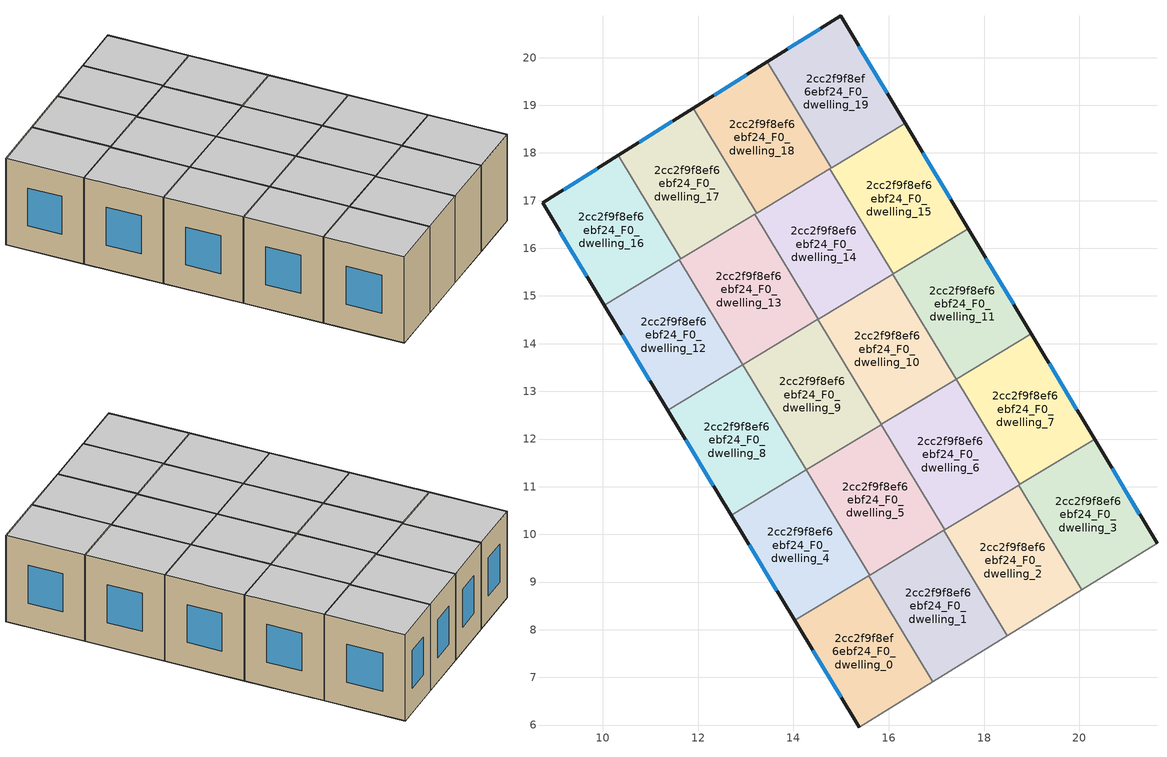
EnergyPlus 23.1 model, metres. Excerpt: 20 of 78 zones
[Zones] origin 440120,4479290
2cc2f9f8ef6ebf24_F0_dwelling_0
 floor ground (EU_floor_Construction): 16.93,6.91 15.58,9.13 14.03,8.2 15.38,5.96 z0
 wall outside (EU_wall_Construction): 15.38,5.96 14.03,8.2 z0:3
 wall to 2cc2f9f8ef6ebf24_F0_dwelling_1 (EU_wall_Construction): 15.58,9.13 16.93,6.91 z0:3
 wall adiabatic (EU_wall_Construction): 16.93,6.91 15.38,5.96 z0:3
 wall to 2cc2f9f8ef6ebf24_F0_dwelling_4 (EU_wall_Construction): 14.03,8.2 15.58,9.13 z0:3
 window (EU_Window_Construction): 15,6.58 14.41,7.57 z0.84:2.16
 ceiling to 2cc2f9f8ef6ebf24_F1_dwelling_0 (EU_floor_Construction): 15.58,9.13 16.93,6.91 15.38,5.96 14.03,8.2 z3
2cc2f9f8ef6ebf24_F0_dwelling_1
 floor ground (EU_floor_Construction): 18.48,7.87 17.15,10.08 15.58,9.13 16.93,6.91 z0
 wall to 2cc2f9f8ef6ebf24_F0_dwelling_2 (EU_wall_Construction): 17.15,10.08 18.48,7.87 z0:3
 wall adiabatic (EU_wall_Construction): 18.48,7.87 16.93,6.91 z0:3
 wall to 2cc2f9f8ef6ebf24_F0_dwelling_5 (EU_wall_Construction): 15.6,9.14 17.15,10.08 z0:3
 wall to 2cc2f9f8ef6ebf24_F0_dwelling_4 (EU_wall_Construction): 15.58,9.13 15.6,9.14 z0:3
 ceiling to 2cc2f9f8ef6ebf24_F1_dwelling_1 (EU_floor_Construction): 17.15,10.08 18.48,7.87 16.93,6.91 15.58,9.13 z3
2cc2f9f8ef6ebf24_F0_dwelling_10
 floor ground (EU_floor_Construction): 17.42,13.26 16.09,15.46 14.52,14.51 15.85,12.3 z0
 wall to 2cc2f9f8ef6ebf24_F0_dwelling_9 (EU_wall_Construction): 15.85,12.3 14.52,14.51 z0:3
 wall to 2cc2f9f8ef6ebf24_F0_dwelling_11 (EU_wall_Construction): 16.09,15.46 17.42,13.26 z0:3
 wall to 2cc2f9f8ef6ebf24_F0_dwelling_14 (EU_wall_Construction): 14.52,14.51 16.09,15.46 z0:3
 wall to 2cc2f9f8ef6ebf24_F0_dwelling_6 (EU_wall_Construction): 17.42,13.25 15.85,12.3 z0:3
 ceiling to 2cc2f9f8ef6ebf24_F1_dwelling_10 (EU_floor_Construction): 16.09,15.46 17.42,13.26 15.85,12.3 14.52,14.51 z3
2cc2f9f8ef6ebf24_F0_dwelling_11
 floor ground (EU_floor_Construction): 18.99,14.21 17.67,16.41 16.09,15.46 17.42,13.26 z0
 wall outside (EU_wall_Construction): 17.67,16.41 18.99,14.21 z0:3
 wall to 2cc2f9f8ef6ebf24_F0_dwelling_15 (EU_wall_Construction): 16.1,15.46 17.67,16.41 z0:3
 wall to 2cc2f9f8ef6ebf24_F0_dwelling_7 (EU_wall_Construction): 18.99,14.21 17.42,13.26 z0:3
 window (EU_Window_Construction): 18.04,15.79 18.62,14.83 z0.84:2.16
 ceiling to 2cc2f9f8ef6ebf24_F1_dwelling_11 (EU_floor_Construction): 17.67,16.41 18.99,14.21 17.42,13.26 16.09,15.46 z3
2cc2f9f8ef6ebf24_F0_dwelling_12
 floor ground (EU_floor_Construction): 12.94,13.56 11.61,15.76 10.03,14.81 11.36,12.61 z0
 wall outside (EU_wall_Construction): 11.36,12.61 10.03,14.81 z0:3
 wall to 2cc2f9f8ef6ebf24_F0_dwelling_13 (EU_wall_Construction): 11.61,15.76 12.94,13.56 z0:3
 wall to 2cc2f9f8ef6ebf24_F0_dwelling_16 (EU_wall_Construction): 10.03,14.81 11.61,15.76 z0:3
 wall to 2cc2f9f8ef6ebf24_F0_dwelling_8 (EU_wall_Construction): 12.94,13.56 11.36,12.61 z0:3
 window (EU_Window_Construction): 10.99,13.22 10.41,14.19 z0.84:2.16
 ceiling to 2cc2f9f8ef6ebf24_F1_dwelling_12 (EU_floor_Construction): 11.61,15.76 12.94,13.56 11.36,12.61 10.03,14.81 z3
2cc2f9f8ef6ebf24_F0_dwelling_13
 floor ground (EU_floor_Construction): 14.52,14.51 13.19,16.71 11.61,15.76 12.94,13.56 z0
 wall to 2cc2f9f8ef6ebf24_F0_dwelling_14 (EU_wall_Construction): 13.19,16.71 14.52,14.51 z0:3
 wall to 2cc2f9f8ef6ebf24_F0_dwelling_17 (EU_wall_Construction): 11.64,15.78 13.19,16.71 z0:3
 wall to 2cc2f9f8ef6ebf24_F0_dwelling_9 (EU_wall_Construction): 14.51,14.51 12.94,13.56 z0:3
 wall to 2cc2f9f8ef6ebf24_F0_dwelling_16 (EU_wall_Construction): 11.61,15.76 11.64,15.78 z0:3
 ceiling to 2cc2f9f8ef6ebf24_F1_dwelling_13 (EU_floor_Construction): 13.19,16.71 14.52,14.51 12.94,13.56 11.61,15.76 z3
2cc2f9f8ef6ebf24_F0_dwelling_14
 floor ground (EU_floor_Construction): 16.1,15.46 14.77,17.67 13.19,16.71 14.52,14.51 z0
 wall to 2cc2f9f8ef6ebf24_F0_dwelling_15 (EU_wall_Construction): 14.77,17.67 16.1,15.46 z0:3
 wall to 2cc2f9f8ef6ebf24_F0_dwelling_18 (EU_wall_Construction): 13.23,16.74 14.77,17.67 z0:3
 wall to 2cc2f9f8ef6ebf24_F0_dwelling_17 (EU_wall_Construction): 13.19,16.71 13.23,16.74 z0:3
 ceiling to 2cc2f9f8ef6ebf24_F1_dwelling_14 (EU_floor_Construction): 14.77,17.67 16.1,15.46 14.52,14.51 13.19,16.71 z3
2cc2f9f8ef6ebf24_F0_dwelling_15
 floor ground (EU_floor_Construction): 17.67,16.41 16.35,18.62 14.77,17.67 16.1,15.46 z0
 wall outside (EU_wall_Construction): 16.35,18.62 17.67,16.41 z0:3
 wall to 2cc2f9f8ef6ebf24_F0_dwelling_19 (EU_wall_Construction): 14.8,17.69 16.35,18.62 z0:3
 wall to 2cc2f9f8ef6ebf24_F0_dwelling_18 (EU_wall_Construction): 14.77,17.67 14.8,17.69 z0:3
 window (EU_Window_Construction): 16.72,18 17.3,17.03 z0.84:2.16
 ceiling to 2cc2f9f8ef6ebf24_F1_dwelling_15 (EU_floor_Construction): 16.35,18.62 17.67,16.41 16.1,15.46 14.77,17.67 z3
2cc2f9f8ef6ebf24_F0_dwelling_16
 floor ground (EU_floor_Construction): 11.64,15.78 10.33,17.95 8.74,16.95 10.03,14.81 z0
 wall outside (EU_wall_Construction): 10.03,14.81 8.74,16.95 10.33,17.95 z0:3
 wall to 2cc2f9f8ef6ebf24_F0_dwelling_17 (EU_wall_Construction): 10.33,17.95 11.64,15.78 z0:3
 window (EU_Window_Construction): 9.67,15.41 9.1,16.35 / 9.19,17.23 9.88,17.67 z0.84:2.16
 ceiling to 2cc2f9f8ef6ebf24_F1_dwelling_16 (EU_floor_Construction): 10.33,17.95 11.64,15.78 10.03,14.81 8.74,16.95 z3
2cc2f9f8ef6ebf24_F0_dwelling_17
 floor ground (EU_floor_Construction): 13.23,16.74 11.9,18.94 10.33,17.95 11.64,15.78 z0
 wall outside (EU_wall_Construction): 10.33,17.95 11.9,18.94 z0:3
 wall to 2cc2f9f8ef6ebf24_F0_dwelling_18 (EU_wall_Construction): 11.9,18.94 13.23,16.74 z0:3
 window (EU_Window_Construction): 10.77,18.23 11.46,18.66 z0.84:2.16
 ceiling to 2cc2f9f8ef6ebf24_F1_dwelling_17 (EU_floor_Construction): 11.9,18.94 13.23,16.74 11.64,15.78 10.33,17.95 z3
2cc2f9f8ef6ebf24_F0_dwelling_18
 floor ground (EU_floor_Construction): 14.8,17.69 13.46,19.91 11.9,18.94 13.23,16.74 z0
 wall outside (EU_wall_Construction): 11.9,18.94 13.46,19.91 z0:3
 wall to 2cc2f9f8ef6ebf24_F0_dwelling_19 (EU_wall_Construction): 13.46,19.91 14.8,17.69 z0:3
 window (EU_Window_Construction): 12.34,19.21 13.02,19.64 z0.84:2.16
 ceiling to 2cc2f9f8ef6ebf24_F1_dwelling_18 (EU_floor_Construction): 13.46,19.91 14.8,17.69 13.23,16.74 11.9,18.94 z3
2cc2f9f8ef6ebf24_F0_dwelling_19
 floor ground (EU_floor_Construction): 16.35,18.62 14.99,20.88 13.46,19.91 14.8,17.69 z0
 wall outside (EU_wall_Construction): 13.46,19.91 14.99,20.88 16.35,18.62 z0:3
 window (EU_Window_Construction): 13.89,20.18 14.56,20.61 / 15.37,20.24 15.97,19.25 z0.84:2.16
 ceiling to 2cc2f9f8ef6ebf24_F1_dwelling_19 (EU_floor_Construction): 14.99,20.88 16.35,18.62 14.8,17.69 13.46,19.91 z3
2cc2f9f8ef6ebf24_F0_dwelling_2
 floor ground (EU_floor_Construction): 20.05,8.84 18.73,11.03 17.15,10.08 18.48,7.87 z0
 wall to 2cc2f9f8ef6ebf24_F0_dwelling_3 (EU_wall_Construction): 18.73,11.03 20.05,8.84 z0:3
 wall adiabatic (EU_wall_Construction): 20.05,8.84 18.48,7.87 z0:3
 wall to 2cc2f9f8ef6ebf24_F0_dwelling_6 (EU_wall_Construction): 17.18,10.1 18.73,11.03 z0:3
 wall to 2cc2f9f8ef6ebf24_F0_dwelling_5 (EU_wall_Construction): 17.15,10.08 17.18,10.1 z0:3
 ceiling to 2cc2f9f8ef6ebf24_F1_dwelling_2 (EU_floor_Construction): 18.73,11.03 20.05,8.84 18.48,7.87 17.15,10.08 z3
2cc2f9f8ef6ebf24_F0_dwelling_3
 floor ground (EU_floor_Construction): 21.63,9.81 20.32,12 18.73,11.03 20.05,8.84 z0
 wall outside (EU_wall_Construction): 20.32,12 21.63,9.81 z0:3
 wall adiabatic (EU_wall_Construction): 21.63,9.81 20.05,8.84 z0:3
 wall to 2cc2f9f8ef6ebf24_F0_dwelling_7 (EU_wall_Construction): 18.75,11.05 20.32,12 z0:3
 wall to 2cc2f9f8ef6ebf24_F0_dwelling_6 (EU_wall_Construction): 18.73,11.03 18.75,11.05 z0:3
 window (EU_Window_Construction): 20.69,11.38 21.26,10.43 z0.84:2.16
 ceiling to 2cc2f9f8ef6ebf24_F1_dwelling_3 (EU_floor_Construction): 20.32,12 21.63,9.81 20.05,8.84 18.73,11.03 z3
2cc2f9f8ef6ebf24_F0_dwelling_4
 floor ground (EU_floor_Construction): 15.6,9.14 14.27,11.35 12.7,10.4 14.03,8.2 z0
 wall outside (EU_wall_Construction): 14.03,8.2 12.7,10.4 z0:3
 wall to 2cc2f9f8ef6ebf24_F0_dwelling_5 (EU_wall_Construction): 14.27,11.35 15.6,9.14 z0:3
 wall to 2cc2f9f8ef6ebf24_F0_dwelling_8 (EU_wall_Construction): 12.7,10.4 14.27,11.35 z0:3
 window (EU_Window_Construction): 13.65,8.81 13.07,9.78 z0.84:2.16
 ceiling to 2cc2f9f8ef6ebf24_F1_dwelling_4 (EU_floor_Construction): 14.27,11.35 15.6,9.14 14.03,8.2 12.7,10.4 z3
2cc2f9f8ef6ebf24_F0_dwelling_5
 floor ground (EU_floor_Construction): 17.18,10.1 15.84,12.3 14.27,11.35 15.6,9.14 z0
 wall to 2cc2f9f8ef6ebf24_F0_dwelling_6 (EU_wall_Construction): 15.84,12.3 17.18,10.1 z0:3
 wall to 2cc2f9f8ef6ebf24_F0_dwelling_9 (EU_wall_Construction): 14.27,11.35 15.84,12.3 z0:3
 ceiling to 2cc2f9f8ef6ebf24_F1_dwelling_5 (EU_floor_Construction): 15.84,12.3 17.18,10.1 15.6,9.14 14.27,11.35 z3
2cc2f9f8ef6ebf24_F0_dwelling_6
 floor ground (EU_floor_Construction): 18.75,11.05 17.42,13.25 15.84,12.3 17.18,10.1 z0
 wall to 2cc2f9f8ef6ebf24_F0_dwelling_7 (EU_wall_Construction): 17.42,13.25 18.75,11.05 z0:3
 ceiling to 2cc2f9f8ef6ebf24_F1_dwelling_6 (EU_floor_Construction): 17.42,13.25 18.75,11.05 17.18,10.1 15.84,12.3 z3
2cc2f9f8ef6ebf24_F0_dwelling_7
 floor ground (EU_floor_Construction): 20.32,12 18.99,14.21 17.42,13.25 18.75,11.05 z0
 wall outside (EU_wall_Construction): 18.99,14.21 20.32,12 z0:3
 window (EU_Window_Construction): 19.37,13.58 19.95,12.62 z0.84:2.16
 ceiling to 2cc2f9f8ef6ebf24_F1_dwelling_7 (EU_floor_Construction): 18.99,14.21 20.32,12 18.75,11.05 17.42,13.25 z3
2cc2f9f8ef6ebf24_F0_dwelling_8
 floor ground (EU_floor_Construction): 14.27,11.35 12.94,13.56 11.36,12.61 12.7,10.4 z0
 wall outside (EU_wall_Construction): 12.7,10.4 11.36,12.61 z0:3
 wall to 2cc2f9f8ef6ebf24_F0_dwelling_9 (EU_wall_Construction): 12.94,13.56 14.27,11.35 z0:3
 window (EU_Window_Construction): 12.32,11.02 11.74,11.99 z0.84:2.16
 ceiling to 2cc2f9f8ef6ebf24_F1_dwelling_8 (EU_floor_Construction): 12.94,13.56 14.27,11.35 12.7,10.4 11.36,12.61 z3
2cc2f9f8ef6ebf24_F0_dwelling_9
 floor ground (EU_floor_Construction): 15.85,12.3 14.52,14.51 12.94,13.56 14.27,11.35 16.88,12.93 z0
 wall adiabatic (EU_wall_Construction): 15.85,12.3 16.88,12.93 15.85,12.3 z0:3
 ceiling to 2cc2f9f8ef6ebf24_F1_dwelling_9 (EU_floor_Construction): 16.88,12.93 14.27,11.35 12.94,13.56 14.52,14.51 15.85,12.3 z3
[Building]
EU S2 Campaign: North Axis=0; Terrain=City; Solar Distribution=FullExterior
[Site:Location]
Madrid: Latitude=40.5; Longitude=-3.5; Time Zone=1; Elevation=609
[SizingPeriod:WeatherFileDays]
AnnualSizingPeriod: Begin Month=1; Begin Day of Month=1; End Month=12; End Day of Month=31; Day of Week for Start Day=Monday; Use Weather File Daylight Saving Period=No; Use Weather File Rain and Snow Indicators=No
[MATERIAL]
EU_InternalMass_Material: Roughness=MediumRough; Thickness=0.1; Conductivity=1; Density=1800; Specific Heat=900; Thermal Absorptance=0.9; Solar Absorptance=0.7; Visible Absorptance=0.7
[MATERIAL:NOMASS] Roughness=MediumRough; Thermal Absorptance=0.9; Solar Absorptance=0.7; Visible Absorptance=0.7
Name | Thermal Resistance
EU_wall_NoMass | 2.16768
EU_floor_NoMass | 1.14339
[WINDOWMATERIAL:SIMPLEGLAZINGSYSTEM]
EU_Window_SimpleGlazing: UFactor=3.23888; Solar Heat Gain Coefficient=0.85; Visible Transmittance=0.85
[CONSTRUCTION]
EU_wall_Construction: EU_wall_NoMass
EU_floor_Construction: EU_floor_NoMass
EU_InternalMass_Construction: EU_InternalMass_Material
EU_Window_Construction: EU_Window_SimpleGlazing
[ZONE] Type=1; Multiplier=1; Ceiling Height=autocalculate; Floor Area=autocalculate; Part of Total Floor Area=Yes
Name | Volume
2cc2f9f8ef6ebf24_F0_dwelling_0; 2cc2f9f8ef6ebf24_F0_dwelling_6 | 14.2134
2cc2f9f8ef6ebf24_F0_dwelling_1; 2cc2f9f8ef6ebf24_F0_dwelling_7 | 14.2207
2cc2f9f8ef6ebf24_F0_dwelling_10; 2cc2f9f8ef6ebf24_F0_dwelling_11 | 14.2159
2cc2f9f8ef6ebf24_F0_dwelling_12 | 14.2112
2cc2f9f8ef6ebf24_F0_dwelling_13; 2cc2f9f8ef6ebf24_F0_dwelling_14 | 14.2174
2cc2f9f8ef6ebf24_F0_dwelling_15 | 14.2119
2cc2f9f8ef6ebf24_F0_dwelling_16; 2cc2f9f8ef6ebf24_F0_dwelling_2 | 14.217
2cc2f9f8ef6ebf24_F0_dwelling_17 | 14.224
2cc2f9f8ef6ebf24_F0_dwelling_18; 2cc2f9f8ef6ebf24_F0_dwelling_8 | 14.2181
2cc2f9f8ef6ebf24_F0_dwelling_19 | 14.2115
2cc2f9f8ef6ebf24_F0_dwelling_3 | 14.2156
2cc2f9f8ef6ebf24_F0_dwelling_4 | 14.2137
2cc2f9f8ef6ebf24_F0_dwelling_5 | 14.2203
2cc2f9f8ef6ebf24_F0_dwelling_9 | 14.2233
[INTERNALMASS] Construction=EU_InternalMass_Construction
Name | Zone or ZoneList | Surface Area
2cc2f9f8ef6ebf24_F0_dwelling_0_EU_InternalMass | 2cc2f9f8ef6ebf24_F0_dwelling_0 | 4.73775
2cc2f9f8ef6ebf24_F0_dwelling_1_EU_InternalMass | 2cc2f9f8ef6ebf24_F0_dwelling_1 | 4.74036
2cc2f9f8ef6ebf24_F0_dwelling_2_EU_InternalMass | 2cc2f9f8ef6ebf24_F0_dwelling_2 | 4.73897
2cc2f9f8ef6ebf24_F0_dwelling_3_EU_InternalMass | 2cc2f9f8ef6ebf24_F0_dwelling_3 | 4.73859
2cc2f9f8ef6ebf24_F0_dwelling_4_EU_InternalMass | 2cc2f9f8ef6ebf24_F0_dwelling_4 | 4.73784
2cc2f9f8ef6ebf24_F0_dwelling_5_EU_InternalMass | 2cc2f9f8ef6ebf24_F0_dwelling_5 | 4.74005
2cc2f9f8ef6ebf24_F0_dwelling_6_EU_InternalMass | 2cc2f9f8ef6ebf24_F0_dwelling_6 | 4.73784
2cc2f9f8ef6ebf24_F0_dwelling_7_EU_InternalMass | 2cc2f9f8ef6ebf24_F0_dwelling_7 | 4.74022
2cc2f9f8ef6ebf24_F0_dwelling_8_EU_InternalMass | 2cc2f9f8ef6ebf24_F0_dwelling_8 | 4.73949
2cc2f9f8ef6ebf24_F0_dwelling_9_EU_InternalMass | 2cc2f9f8ef6ebf24_F0_dwelling_9 | 4.74175
2cc2f9f8ef6ebf24_F0_dwelling_10_EU_InternalMass | 2cc2f9f8ef6ebf24_F0_dwelling_10 | 4.73866
2cc2f9f8ef6ebf24_F0_dwelling_11_EU_InternalMass | 2cc2f9f8ef6ebf24_F0_dwelling_11 | 4.73871
2cc2f9f8ef6ebf24_F0_dwelling_12_EU_InternalMass | 2cc2f9f8ef6ebf24_F0_dwelling_12 | 4.73714
2cc2f9f8ef6ebf24_F0_dwelling_13_EU_InternalMass | 2cc2f9f8ef6ebf24_F0_dwelling_13 | 4.73909
2cc2f9f8ef6ebf24_F0_dwelling_14_EU_InternalMass | 2cc2f9f8ef6ebf24_F0_dwelling_14 | 4.73909
2cc2f9f8ef6ebf24_F0_dwelling_15_EU_InternalMass | 2cc2f9f8ef6ebf24_F0_dwelling_15 | 4.73731
2cc2f9f8ef6ebf24_F0_dwelling_16_EU_InternalMass | 2cc2f9f8ef6ebf24_F0_dwelling_16 | 4.73899
2cc2f9f8ef6ebf24_F0_dwelling_17_EU_InternalMass | 2cc2f9f8ef6ebf24_F0_dwelling_17 | 4.74127
2cc2f9f8ef6ebf24_F0_dwelling_18_EU_InternalMass | 2cc2f9f8ef6ebf24_F0_dwelling_18 | 4.73935
2cc2f9f8ef6ebf24_F0_dwelling_19_EU_InternalMass | 2cc2f9f8ef6ebf24_F0_dwelling_19 | 4.73727
[OTHEREQUIPMENT] Fuel Type=Electricity; Design Level Calculation Method=Watts/Area; Power per Zone Floor Area=1; Fraction Latent=0; Fraction Radiant=0; Fraction Lost=0; Carbon Dioxide Generation Rate=0; EndUse Subcategory=EU_Step8_InternalGains
Name | Zone or ZoneList or Space or SpaceList | Schedule
EU_Step8_InternalGain_2cc2f9f8ef6ebf24_F0_dwelling_0_f000 | 2cc2f9f8ef6ebf24_F0_dwelling_0 | EU_Step8_GainSchedule_2cc2f9f8ef6ebf24_F0_dwelling_0_f000
EU_Step8_InternalGain_2cc2f9f8ef6ebf24_F0_dwelling_1_f000 | 2cc2f9f8ef6ebf24_F0_dwelling_1 | EU_Step8_GainSchedule_2cc2f9f8ef6ebf24_F0_dwelling_1_f000
EU_Step8_InternalGain_2cc2f9f8ef6ebf24_F0_dwelling_2_f000 | 2cc2f9f8ef6ebf24_F0_dwelling_2 | EU_Step8_GainSchedule_2cc2f9f8ef6ebf24_F0_dwelling_2_f000
EU_Step8_InternalGain_2cc2f9f8ef6ebf24_F0_dwelling_3_f000 | 2cc2f9f8ef6ebf24_F0_dwelling_3 | EU_Step8_GainSchedule_2cc2f9f8ef6ebf24_F0_dwelling_3_f000
EU_Step8_InternalGain_2cc2f9f8ef6ebf24_F0_dwelling_4_f000 | 2cc2f9f8ef6ebf24_F0_dwelling_4 | EU_Step8_GainSchedule_2cc2f9f8ef6ebf24_F0_dwelling_4_f000
EU_Step8_InternalGain_2cc2f9f8ef6ebf24_F0_dwelling_5_f000 | 2cc2f9f8ef6ebf24_F0_dwelling_5 | EU_Step8_GainSchedule_2cc2f9f8ef6ebf24_F0_dwelling_5_f000
EU_Step8_InternalGain_2cc2f9f8ef6ebf24_F0_dwelling_6_f000 | 2cc2f9f8ef6ebf24_F0_dwelling_6 | EU_Step8_GainSchedule_2cc2f9f8ef6ebf24_F0_dwelling_6_f000
EU_Step8_InternalGain_2cc2f9f8ef6ebf24_F0_dwelling_7_f000 | 2cc2f9f8ef6ebf24_F0_dwelling_7 | EU_Step8_GainSchedule_2cc2f9f8ef6ebf24_F0_dwelling_7_f000
EU_Step8_InternalGain_2cc2f9f8ef6ebf24_F0_dwelling_8_f000 | 2cc2f9f8ef6ebf24_F0_dwelling_8 | EU_Step8_GainSchedule_2cc2f9f8ef6ebf24_F0_dwelling_8_f000
EU_Step8_InternalGain_2cc2f9f8ef6ebf24_F0_dwelling_9_f000 | 2cc2f9f8ef6ebf24_F0_dwelling_9 | EU_Step8_GainSchedule_2cc2f9f8ef6ebf24_F0_dwelling_9_f000
EU_Step8_InternalGain_2cc2f9f8ef6ebf24_F0_dwelling_10_f000 | 2cc2f9f8ef6ebf24_F0_dwelling_10 | EU_Step8_GainSchedule_2cc2f9f8ef6ebf24_F0_dwelling_10_f000
EU_Step8_InternalGain_2cc2f9f8ef6ebf24_F0_dwelling_11_f000 | 2cc2f9f8ef6ebf24_F0_dwelling_11 | EU_Step8_GainSchedule_2cc2f9f8ef6ebf24_F0_dwelling_11_f000
EU_Step8_InternalGain_2cc2f9f8ef6ebf24_F0_dwelling_12_f000 | 2cc2f9f8ef6ebf24_F0_dwelling_12 | EU_Step8_GainSchedule_2cc2f9f8ef6ebf24_F0_dwelling_12_f000
EU_Step8_InternalGain_2cc2f9f8ef6ebf24_F0_dwelling_13_f000 | 2cc2f9f8ef6ebf24_F0_dwelling_13 | EU_Step8_GainSchedule_2cc2f9f8ef6ebf24_F0_dwelling_13_f000
EU_Step8_InternalGain_2cc2f9f8ef6ebf24_F0_dwelling_14_f000 | 2cc2f9f8ef6ebf24_F0_dwelling_14 | EU_Step8_GainSchedule_2cc2f9f8ef6ebf24_F0_dwelling_14_f000
EU_Step8_InternalGain_2cc2f9f8ef6ebf24_F0_dwelling_15_f000 | 2cc2f9f8ef6ebf24_F0_dwelling_15 | EU_Step8_GainSchedule_2cc2f9f8ef6ebf24_F0_dwelling_15_f000
EU_Step8_InternalGain_2cc2f9f8ef6ebf24_F0_dwelling_16_f000 | 2cc2f9f8ef6ebf24_F0_dwelling_16 | EU_Step8_GainSchedule_2cc2f9f8ef6ebf24_F0_dwelling_16_f000
EU_Step8_InternalGain_2cc2f9f8ef6ebf24_F0_dwelling_17_f000 | 2cc2f9f8ef6ebf24_F0_dwelling_17 | EU_Step8_GainSchedule_2cc2f9f8ef6ebf24_F0_dwelling_17_f000
EU_Step8_InternalGain_2cc2f9f8ef6ebf24_F0_dwelling_18_f000 | 2cc2f9f8ef6ebf24_F0_dwelling_18 | EU_Step8_GainSchedule_2cc2f9f8ef6ebf24_F0_dwelling_18_f000
EU_Step8_InternalGain_2cc2f9f8ef6ebf24_F0_dwelling_19_f000 | 2cc2f9f8ef6ebf24_F0_dwelling_19 | EU_Step8_GainSchedule_2cc2f9f8ef6ebf24_F0_dwelling_19_f000
[ZONEVENTILATION:DESIGNFLOWRATE] Schedule=EU_AlwaysOn; Design Flow Rate Calculation Method=AirChanges/Hour; Air Changes per Hour=0.480546; Ventilation Type=Natural; Fan Pressure Rise=0; Fan Total Efficiency=1; Constant Term Coefficient=1; Temperature Term Coefficient=0; Velocity Term Coefficient=0; Velocity Squared Term Coefficient=0; Minimum Indoor Temperature=-100; Maximum Indoor Temperature=100; Delta Temperature=-100; Minimum Outdoor Temperature=-100; Maximum Outdoor Temperature=100; Maximum Wind Speed=40
Name | Zone or ZoneList or Space or SpaceList
EU_ConstantAir_2cc2f9f8ef6ebf24_F0_dwelling_0 | 2cc2f9f8ef6ebf24_F0_dwelling_0
EU_ConstantAir_2cc2f9f8ef6ebf24_F0_dwelling_1 | 2cc2f9f8ef6ebf24_F0_dwelling_1
EU_ConstantAir_2cc2f9f8ef6ebf24_F0_dwelling_2 | 2cc2f9f8ef6ebf24_F0_dwelling_2
EU_ConstantAir_2cc2f9f8ef6ebf24_F0_dwelling_3 | 2cc2f9f8ef6ebf24_F0_dwelling_3
EU_ConstantAir_2cc2f9f8ef6ebf24_F0_dwelling_4 | 2cc2f9f8ef6ebf24_F0_dwelling_4
EU_ConstantAir_2cc2f9f8ef6ebf24_F0_dwelling_5 | 2cc2f9f8ef6ebf24_F0_dwelling_5
EU_ConstantAir_2cc2f9f8ef6ebf24_F0_dwelling_6 | 2cc2f9f8ef6ebf24_F0_dwelling_6
EU_ConstantAir_2cc2f9f8ef6ebf24_F0_dwelling_7 | 2cc2f9f8ef6ebf24_F0_dwelling_7
EU_ConstantAir_2cc2f9f8ef6ebf24_F0_dwelling_8 | 2cc2f9f8ef6ebf24_F0_dwelling_8
EU_ConstantAir_2cc2f9f8ef6ebf24_F0_dwelling_9 | 2cc2f9f8ef6ebf24_F0_dwelling_9
EU_ConstantAir_2cc2f9f8ef6ebf24_F0_dwelling_10 | 2cc2f9f8ef6ebf24_F0_dwelling_10
EU_ConstantAir_2cc2f9f8ef6ebf24_F0_dwelling_11 | 2cc2f9f8ef6ebf24_F0_dwelling_11
EU_ConstantAir_2cc2f9f8ef6ebf24_F0_dwelling_12 | 2cc2f9f8ef6ebf24_F0_dwelling_12
EU_ConstantAir_2cc2f9f8ef6ebf24_F0_dwelling_13 | 2cc2f9f8ef6ebf24_F0_dwelling_13
EU_ConstantAir_2cc2f9f8ef6ebf24_F0_dwelling_14 | 2cc2f9f8ef6ebf24_F0_dwelling_14
EU_ConstantAir_2cc2f9f8ef6ebf24_F0_dwelling_15 | 2cc2f9f8ef6ebf24_F0_dwelling_15
EU_ConstantAir_2cc2f9f8ef6ebf24_F0_dwelling_16 | 2cc2f9f8ef6ebf24_F0_dwelling_16
EU_ConstantAir_2cc2f9f8ef6ebf24_F0_dwelling_17 | 2cc2f9f8ef6ebf24_F0_dwelling_17
EU_ConstantAir_2cc2f9f8ef6ebf24_F0_dwelling_18 | 2cc2f9f8ef6ebf24_F0_dwelling_18
EU_ConstantAir_2cc2f9f8ef6ebf24_F0_dwelling_19 | 2cc2f9f8ef6ebf24_F0_dwelling_19
[HVACTEMPLATE:THERMOSTAT] Constant Heating Setpoint=20; Constant Cooling Setpoint=50
EU_HeatOnly_2cc2f9f8ef6ebf24_F0_dwelling_0; EU_HeatOnly_2cc2f9f8ef6ebf24_F0_dwelling_1; EU_HeatOnly_2cc2f9f8ef6ebf24_F0_dwelling_2; EU_HeatOnly_2cc2f9f8ef6ebf24_F0_dwelling_3; EU_HeatOnly_2cc2f9f8ef6ebf24_F0_dwelling_4; EU_HeatOnly_2cc2f9f8ef6ebf24_F0_dwelling_5; EU_HeatOnly_2cc2f9f8ef6ebf24_F0_dwelling_6; EU_HeatOnly_2cc2f9f8ef6ebf24_F0_dwelling_7; EU_HeatOnly_2cc2f9f8ef6ebf24_F0_dwelling_8; EU_HeatOnly_2cc2f9f8ef6ebf24_F0_dwelling_9; EU_HeatOnly_2cc2f9f8ef6ebf24_F0_dwelling_10; EU_HeatOnly_2cc2f9f8ef6ebf24_F0_dwelling_11; EU_HeatOnly_2cc2f9f8ef6ebf24_F0_dwelling_12; EU_HeatOnly_2cc2f9f8ef6ebf24_F0_dwelling_13; EU_HeatOnly_2cc2f9f8ef6ebf24_F0_dwelling_14; EU_HeatOnly_2cc2f9f8ef6ebf24_F0_dwelling_15; EU_HeatOnly_2cc2f9f8ef6ebf24_F0_dwelling_16; EU_HeatOnly_2cc2f9f8ef6ebf24_F0_dwelling_17; EU_HeatOnly_2cc2f9f8ef6ebf24_F0_dwelling_18; EU_HeatOnly_2cc2f9f8ef6ebf24_F0_dwelling_19; EU_HeatOnly_2cc2f9f8ef6ebf24_F1_dwelling_0; EU_HeatOnly_2cc2f9f8ef6ebf24_F1_dwelling_1; EU_HeatOnly_2cc2f9f8ef6ebf24_F1_dwelling_2; EU_HeatOnly_2cc2f9f8ef6ebf24_F1_dwelling_3; EU_HeatOnly_2cc2f9f8ef6ebf24_F1_dwelling_4; EU_HeatOnly_2cc2f9f8ef6ebf24_F1_dwelling_5; EU_HeatOnly_2cc2f9f8ef6ebf24_F1_dwelling_6; EU_HeatOnly_2cc2f9f8ef6ebf24_F1_dwelling_7; EU_HeatOnly_2cc2f9f8ef6ebf24_F1_dwelling_8; EU_HeatOnly_2cc2f9f8ef6ebf24_F1_dwelling_9; EU_HeatOnly_2cc2f9f8ef6ebf24_F1_dwelling_10; EU_HeatOnly_2cc2f9f8ef6ebf24_F1_dwelling_11; EU_HeatOnly_2cc2f9f8ef6ebf24_F1_dwelling_12; EU_HeatOnly_2cc2f9f8ef6ebf24_F1_dwelling_13; EU_HeatOnly_2cc2f9f8ef6ebf24_F1_dwelling_14; EU_HeatOnly_2cc2f9f8ef6ebf24_F1_dwelling_15; EU_HeatOnly_2cc2f9f8ef6ebf24_F1_dwelling_16; EU_HeatOnly_2cc2f9f8ef6ebf24_F1_dwelling_17; EU_HeatOnly_2cc2f9f8ef6ebf24_F1_dwelling_18; EU_HeatOnly_2cc2f9f8ef6ebf24_F1_dwelling_19; EU_HeatOnly_2cc2f9f8ef6ebf24_F2_dwelling_0; EU_HeatOnly_2cc2f9f8ef6ebf24_F2_dwelling_1; EU_HeatOnly_2cc2f9f8ef6ebf24_F2_dwelling_2; EU_HeatOnly_2cc2f9f8ef6ebf24_F2_dwelling_3; EU_HeatOnly_2cc2f9f8ef6ebf24_F2_dwelling_4; EU_HeatOnly_2cc2f9f8ef6ebf24_F2_dwelling_5; EU_HeatOnly_2cc2f9f8ef6ebf24_F2_dwelling_6; EU_HeatOnly_2cc2f9f8ef6ebf24_F2_dwelling_7; EU_HeatOnly_2cc2f9f8ef6ebf24_F2_dwelling_8; EU_HeatOnly_2cc2f9f8ef6ebf24_F2_dwelling_9; EU_HeatOnly_2cc2f9f8ef6ebf24_F2_dwelling_10; EU_HeatOnly_2cc2f9f8ef6ebf24_F2_dwelling_11; EU_HeatOnly_2cc2f9f8ef6ebf24_F2_dwelling_12; EU_HeatOnly_2cc2f9f8ef6ebf24_F2_dwelling_13; EU_HeatOnly_2cc2f9f8ef6ebf24_F2_dwelling_14; EU_HeatOnly_2cc2f9f8ef6ebf24_F2_dwelling_15; EU_HeatOnly_2cc2f9f8ef6ebf24_F2_dwelling_16; EU_HeatOnly_2cc2f9f8ef6ebf24_F2_dwelling_17; EU_HeatOnly_2cc2f9f8ef6ebf24_F2_dwelling_18; EU_HeatOnly_2cc2f9f8ef6ebf24_F3_dwelling_0; EU_HeatOnly_2cc2f9f8ef6ebf24_F3_dwelling_1; EU_HeatOnly_2cc2f9f8ef6ebf24_F3_dwelling_2; EU_HeatOnly_2cc2f9f8ef6ebf24_F3_dwelling_3; EU_HeatOnly_2cc2f9f8ef6ebf24_F3_dwelling_4; EU_HeatOnly_2cc2f9f8ef6ebf24_F3_dwelling_5; EU_HeatOnly_2cc2f9f8ef6ebf24_F3_dwelling_6; EU_HeatOnly_2cc2f9f8ef6ebf24_F3_dwelling_7; EU_HeatOnly_2cc2f9f8ef6ebf24_F3_dwelling_8; EU_HeatOnly_2cc2f9f8ef6ebf24_F3_dwelling_9; EU_HeatOnly_2cc2f9f8ef6ebf24_F3_dwelling_10; EU_HeatOnly_2cc2f9f8ef6ebf24_F3_dwelling_11; EU_HeatOnly_2cc2f9f8ef6ebf24_F3_dwelling_12; EU_HeatOnly_2cc2f9f8ef6ebf24_F3_dwelling_13; EU_HeatOnly_2cc2f9f8ef6ebf24_F3_dwelling_14; EU_HeatOnly_2cc2f9f8ef6ebf24_F3_dwelling_15; EU_HeatOnly_2cc2f9f8ef6ebf24_F3_dwelling_16; EU_HeatOnly_2cc2f9f8ef6ebf24_F3_dwelling_17; EU_HeatOnly_2cc2f9f8ef6ebf24_F3_dwelling_18
[HVACTEMPLATE:ZONE:IDEALLOADSAIRSYSTEM] System Availability Schedule=EU_AlwaysOn; Maximum Heating Supply Air Temperature=50; Minimum Cooling Supply Air Temperature=13; Maximum Heating Supply Air Humidity Ratio=0.0156; Minimum Cooling Supply Air Humidity Ratio=0.0077; Heating Limit=NoLimit; Cooling Limit=NoLimit; Heating Availability Schedule=EU_AlwaysOn; Cooling Availability Schedule=EU_CoolingOff; Dehumidification Control Type=ConstantSensibleHeatRatio; Cooling Sensible Heat Ratio=0.7; Dehumidification Setpoint=60; Humidification Control Type=None; Humidification Setpoint=30; Outdoor Air Method=None; Outdoor Air Flow Rate per Person=0.00944; Outdoor Air Flow Rate per Zone Floor Area=0; Outdoor Air Flow Rate per Zone=0; Demand Controlled Ventilation Type=None; Outdoor Air Economizer Type=NoEconomizer; Heat Recovery Type=None; Sensible Heat Recovery Effectiveness=0.7; Latent Heat Recovery Effectiveness=0.65
Name | Template Thermostat
2cc2f9f8ef6ebf24_F0_dwelling_0 | EU_HeatOnly_2cc2f9f8ef6ebf24_F0_dwelling_0
2cc2f9f8ef6ebf24_F0_dwelling_1 | EU_HeatOnly_2cc2f9f8ef6ebf24_F0_dwelling_1
2cc2f9f8ef6ebf24_F0_dwelling_2 | EU_HeatOnly_2cc2f9f8ef6ebf24_F0_dwelling_2
2cc2f9f8ef6ebf24_F0_dwelling_3 | EU_HeatOnly_2cc2f9f8ef6ebf24_F0_dwelling_3
2cc2f9f8ef6ebf24_F0_dwelling_4 | EU_HeatOnly_2cc2f9f8ef6ebf24_F0_dwelling_4
2cc2f9f8ef6ebf24_F0_dwelling_5 | EU_HeatOnly_2cc2f9f8ef6ebf24_F0_dwelling_5
2cc2f9f8ef6ebf24_F0_dwelling_6 | EU_HeatOnly_2cc2f9f8ef6ebf24_F0_dwelling_6
2cc2f9f8ef6ebf24_F0_dwelling_7 | EU_HeatOnly_2cc2f9f8ef6ebf24_F0_dwelling_7
2cc2f9f8ef6ebf24_F0_dwelling_8 | EU_HeatOnly_2cc2f9f8ef6ebf24_F0_dwelling_8
2cc2f9f8ef6ebf24_F0_dwelling_9 | EU_HeatOnly_2cc2f9f8ef6ebf24_F0_dwelling_9
2cc2f9f8ef6ebf24_F0_dwelling_10 | EU_HeatOnly_2cc2f9f8ef6ebf24_F0_dwelling_10
2cc2f9f8ef6ebf24_F0_dwelling_11 | EU_HeatOnly_2cc2f9f8ef6ebf24_F0_dwelling_11
2cc2f9f8ef6ebf24_F0_dwelling_12 | EU_HeatOnly_2cc2f9f8ef6ebf24_F0_dwelling_12
2cc2f9f8ef6ebf24_F0_dwelling_13 | EU_HeatOnly_2cc2f9f8ef6ebf24_F0_dwelling_13
2cc2f9f8ef6ebf24_F0_dwelling_14 | EU_HeatOnly_2cc2f9f8ef6ebf24_F0_dwelling_14
2cc2f9f8ef6ebf24_F0_dwelling_15 | EU_HeatOnly_2cc2f9f8ef6ebf24_F0_dwelling_15
2cc2f9f8ef6ebf24_F0_dwelling_16 | EU_HeatOnly_2cc2f9f8ef6ebf24_F0_dwelling_16
2cc2f9f8ef6ebf24_F0_dwelling_17 | EU_HeatOnly_2cc2f9f8ef6ebf24_F0_dwelling_17
2cc2f9f8ef6ebf24_F0_dwelling_18 | EU_HeatOnly_2cc2f9f8ef6ebf24_F0_dwelling_18
2cc2f9f8ef6ebf24_F0_dwelling_19 | EU_HeatOnly_2cc2f9f8ef6ebf24_F0_dwelling_19
[SIZING:ZONE] Zone Cooling Design Supply Air Temperature Input Method=SupplyAirTemperature; Zone Cooling Design Supply Air Temperature=13; Zone Heating Design Supply Air Temperature Input Method=SupplyAirTemperature; Zone Heating Design Supply Air Temperature=50; Zone Cooling Design Supply Air Humidity Ratio=0.008; Zone Heating Design Supply Air Humidity Ratio=0.008; Cooling Design Air Flow Method=DesignDay; Cooling Design Air Flow Rate=0; Cooling Minimum Air Flow per Zone Floor Area=0.000762; Cooling Minimum Air Flow=0; Cooling Minimum Air Flow Fraction=0.2; Heating Design Air Flow Method=DesignDay; Heating Design Air Flow Rate=0; Heating Maximum Air Flow per Zone Floor Area=0.002032; Heating Maximum Air Flow=0.141576; Heating Maximum Air Flow Fraction=0.3; Account for Dedicated Outdoor Air System=No; Dedicated Outdoor Air System Control Strategy=NeutralSupplyAir; Dedicated Outdoor Air Low Setpoint Temperature for Design=autosize; Dedicated Outdoor Air High Setpoint Temperature for Design=autosize; Zone Load Sizing Method=Sensible Load Only No Latent Load; Zone Latent Cooling Design Supply Air Humidity Ratio Input Method=HumidityRatioDifference; Zone Cooling Design Supply Air Humidity Ratio Difference=0.005; Zone Latent Heating Design Supply Air Humidity Ratio Input Method=HumidityRatioDifference; Zone Humidification Design Supply Air Humidity Ratio Difference=0.005
2cc2f9f8ef6ebf24_F0_dwelling_0; 2cc2f9f8ef6ebf24_F0_dwelling_1; 2cc2f9f8ef6ebf24_F0_dwelling_2; 2cc2f9f8ef6ebf24_F0_dwelling_3; 2cc2f9f8ef6ebf24_F0_dwelling_4; 2cc2f9f8ef6ebf24_F0_dwelling_5; 2cc2f9f8ef6ebf24_F0_dwelling_6; 2cc2f9f8ef6ebf24_F0_dwelling_7; 2cc2f9f8ef6ebf24_F0_dwelling_8; 2cc2f9f8ef6ebf24_F0_dwelling_9; 2cc2f9f8ef6ebf24_F0_dwelling_10; 2cc2f9f8ef6ebf24_F0_dwelling_11; 2cc2f9f8ef6ebf24_F0_dwelling_12; 2cc2f9f8ef6ebf24_F0_dwelling_13; 2cc2f9f8ef6ebf24_F0_dwelling_14; 2cc2f9f8ef6ebf24_F0_dwelling_15; 2cc2f9f8ef6ebf24_F0_dwelling_16; 2cc2f9f8ef6ebf24_F0_dwelling_17; 2cc2f9f8ef6ebf24_F0_dwelling_18; 2cc2f9f8ef6ebf24_F0_dwelling_19
[SCHEDULE:CONSTANT]
Name | Hourly Value
EU_AlwaysOn | 1
EU_CoolingOff | 0
[SCHEDULE:FILE] Column Number=1; Rows to Skip at Top=0; Number of Hours of Data=8760; Column Separator=Comma; Interpolate to Timestep=No; Minutes per Item=60; Adjust Schedule for Daylight Savings=Yes
Name | File
EU_Step8_GainSchedule_2cc2f9f8ef6ebf24_F0_dwelling_0_f000 | ../../schedules/2cc2f9f8ef6ebf24/2cc2f9f8ef6ebf24_F0_dwelling_0_f000_gain.csv
EU_Step8_GainSchedule_2cc2f9f8ef6ebf24_F0_dwelling_1_f000 | ../../schedules/2cc2f9f8ef6ebf24/2cc2f9f8ef6ebf24_F0_dwelling_1_f000_gain.csv
EU_Step8_GainSchedule_2cc2f9f8ef6ebf24_F0_dwelling_2_f000 | ../../schedules/2cc2f9f8ef6ebf24/2cc2f9f8ef6ebf24_F0_dwelling_2_f000_gain.csv
EU_Step8_GainSchedule_2cc2f9f8ef6ebf24_F0_dwelling_3_f000 | ../../schedules/2cc2f9f8ef6ebf24/2cc2f9f8ef6ebf24_F0_dwelling_3_f000_gain.csv
EU_Step8_GainSchedule_2cc2f9f8ef6ebf24_F0_dwelling_4_f000 | ../../schedules/2cc2f9f8ef6ebf24/2cc2f9f8ef6ebf24_F0_dwelling_4_f000_gain.csv
EU_Step8_GainSchedule_2cc2f9f8ef6ebf24_F0_dwelling_5_f000 | ../../schedules/2cc2f9f8ef6ebf24/2cc2f9f8ef6ebf24_F0_dwelling_5_f000_gain.csv
EU_Step8_GainSchedule_2cc2f9f8ef6ebf24_F0_dwelling_6_f000 | ../../schedules/2cc2f9f8ef6ebf24/2cc2f9f8ef6ebf24_F0_dwelling_6_f000_gain.csv
EU_Step8_GainSchedule_2cc2f9f8ef6ebf24_F0_dwelling_7_f000 | ../../schedules/2cc2f9f8ef6ebf24/2cc2f9f8ef6ebf24_F0_dwelling_7_f000_gain.csv
EU_Step8_GainSchedule_2cc2f9f8ef6ebf24_F0_dwelling_8_f000 | ../../schedules/2cc2f9f8ef6ebf24/2cc2f9f8ef6ebf24_F0_dwelling_8_f000_gain.csv
EU_Step8_GainSchedule_2cc2f9f8ef6ebf24_F0_dwelling_9_f000 | ../../schedules/2cc2f9f8ef6ebf24/2cc2f9f8ef6ebf24_F0_dwelling_9_f000_gain.csv
EU_Step8_GainSchedule_2cc2f9f8ef6ebf24_F0_dwelling_10_f000 | ../../schedules/2cc2f9f8ef6ebf24/2cc2f9f8ef6ebf24_F0_dwelling_10_f000_gain.csv
EU_Step8_GainSchedule_2cc2f9f8ef6ebf24_F0_dwelling_11_f000 | ../../schedules/2cc2f9f8ef6ebf24/2cc2f9f8ef6ebf24_F0_dwelling_11_f000_gain.csv
EU_Step8_GainSchedule_2cc2f9f8ef6ebf24_F0_dwelling_12_f000 | ../../schedules/2cc2f9f8ef6ebf24/2cc2f9f8ef6ebf24_F0_dwelling_12_f000_gain.csv
EU_Step8_GainSchedule_2cc2f9f8ef6ebf24_F0_dwelling_13_f000 | ../../schedules/2cc2f9f8ef6ebf24/2cc2f9f8ef6ebf24_F0_dwelling_13_f000_gain.csv
EU_Step8_GainSchedule_2cc2f9f8ef6ebf24_F0_dwelling_14_f000 | ../../schedules/2cc2f9f8ef6ebf24/2cc2f9f8ef6ebf24_F0_dwelling_14_f000_gain.csv
EU_Step8_GainSchedule_2cc2f9f8ef6ebf24_F0_dwelling_15_f000 | ../../schedules/2cc2f9f8ef6ebf24/2cc2f9f8ef6ebf24_F0_dwelling_15_f000_gain.csv
EU_Step8_GainSchedule_2cc2f9f8ef6ebf24_F0_dwelling_16_f000 | ../../schedules/2cc2f9f8ef6ebf24/2cc2f9f8ef6ebf24_F0_dwelling_16_f000_gain.csv
EU_Step8_GainSchedule_2cc2f9f8ef6ebf24_F0_dwelling_17_f000 | ../../schedules/2cc2f9f8ef6ebf24/2cc2f9f8ef6ebf24_F0_dwelling_17_f000_gain.csv
EU_Step8_GainSchedule_2cc2f9f8ef6ebf24_F0_dwelling_18_f000 | ../../schedules/2cc2f9f8ef6ebf24/2cc2f9f8ef6ebf24_F0_dwelling_18_f000_gain.csv
EU_Step8_GainSchedule_2cc2f9f8ef6ebf24_F0_dwelling_19_f000 | ../../schedules/2cc2f9f8ef6ebf24/2cc2f9f8ef6ebf24_F0_dwelling_19_f000_gain.csv
